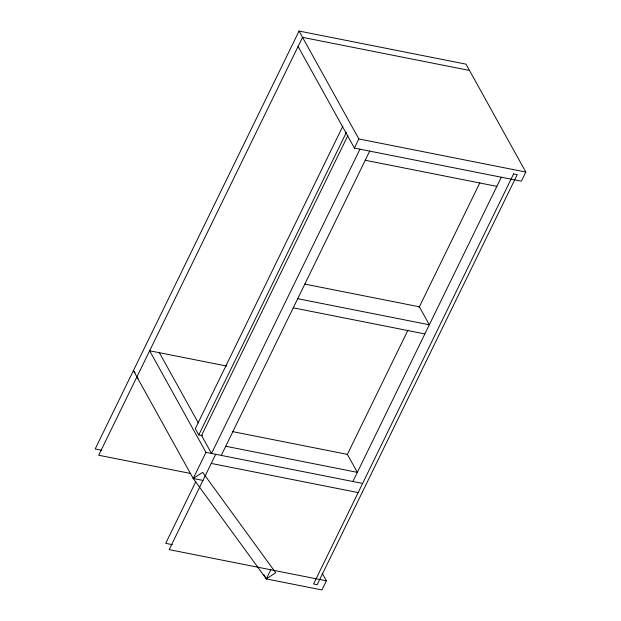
<?xml version="1.0" encoding="UTF-8"?>
<svg xmlns="http://www.w3.org/2000/svg" width="621" height="621" viewBox="0 0 621 621"><rect width="100%" height="100%" fill="white"/><g stroke="black" fill="none" stroke-linecap="round" stroke-linejoin="round"><path stroke-width="0.93" d="M298.08 46.482L354.397 148.085L521.353 181.192L525.808 172.048L466.006 64.157L299.05 31.05L95.192 448.952L101.828 450.264M342.87 126.102L195.289 428.645L198.774 434.933L202.57 435.694M198.774 434.933L346.363 132.397M347.869 135.564L201.553 435.492L211.528 453.47L359.963 149.187M322.19 573.191L326.413 580.806L321.95 589.95L266.3 578.912L193.216 478.488L205.962 452.367L149.645 350.772L226.681 366.048M354.397 148.085L358.853 138.941L299.05 31.05M195.856 481.523L165.706 543.336L172.343 544.656M215.697 454.3L169.191 549.632L326.413 580.806M221.262 455.403L369.697 151.12M263.956 574.681L266.3 578.912L270.756 569.775M347.17 454.805L407.989 330.124M419.043 307.457L479.87 182.776M352.883 481.5L501.318 177.218M135.114 372.926L133.414 370.59L193.216 478.488L202.632 472.333L275.708 572.756L266.3 578.912M469.492 70.452L302.536 37.345L98.677 455.24L190.694 473.489M358.853 138.941L525.808 172.048M365.241 160.257L496.854 186.362M304.787 284.084L419.361 306.805L429.328 324.791L297.715 298.693M293.252 307.83L424.873 333.935M232.797 431.657L347.372 454.378L357.339 472.364L225.726 446.258M205.962 452.367L362.617 483.433M211.241 463.437L358.162 492.577M193.216 478.488L202.958 480.413M136.899 376.885L138.033 378.445M159.38 352.697L198.332 422.971M513.606 173.927L313.566 583.988L317.184 584.71L517.223 174.641L513.606 173.927"/></g></svg>
